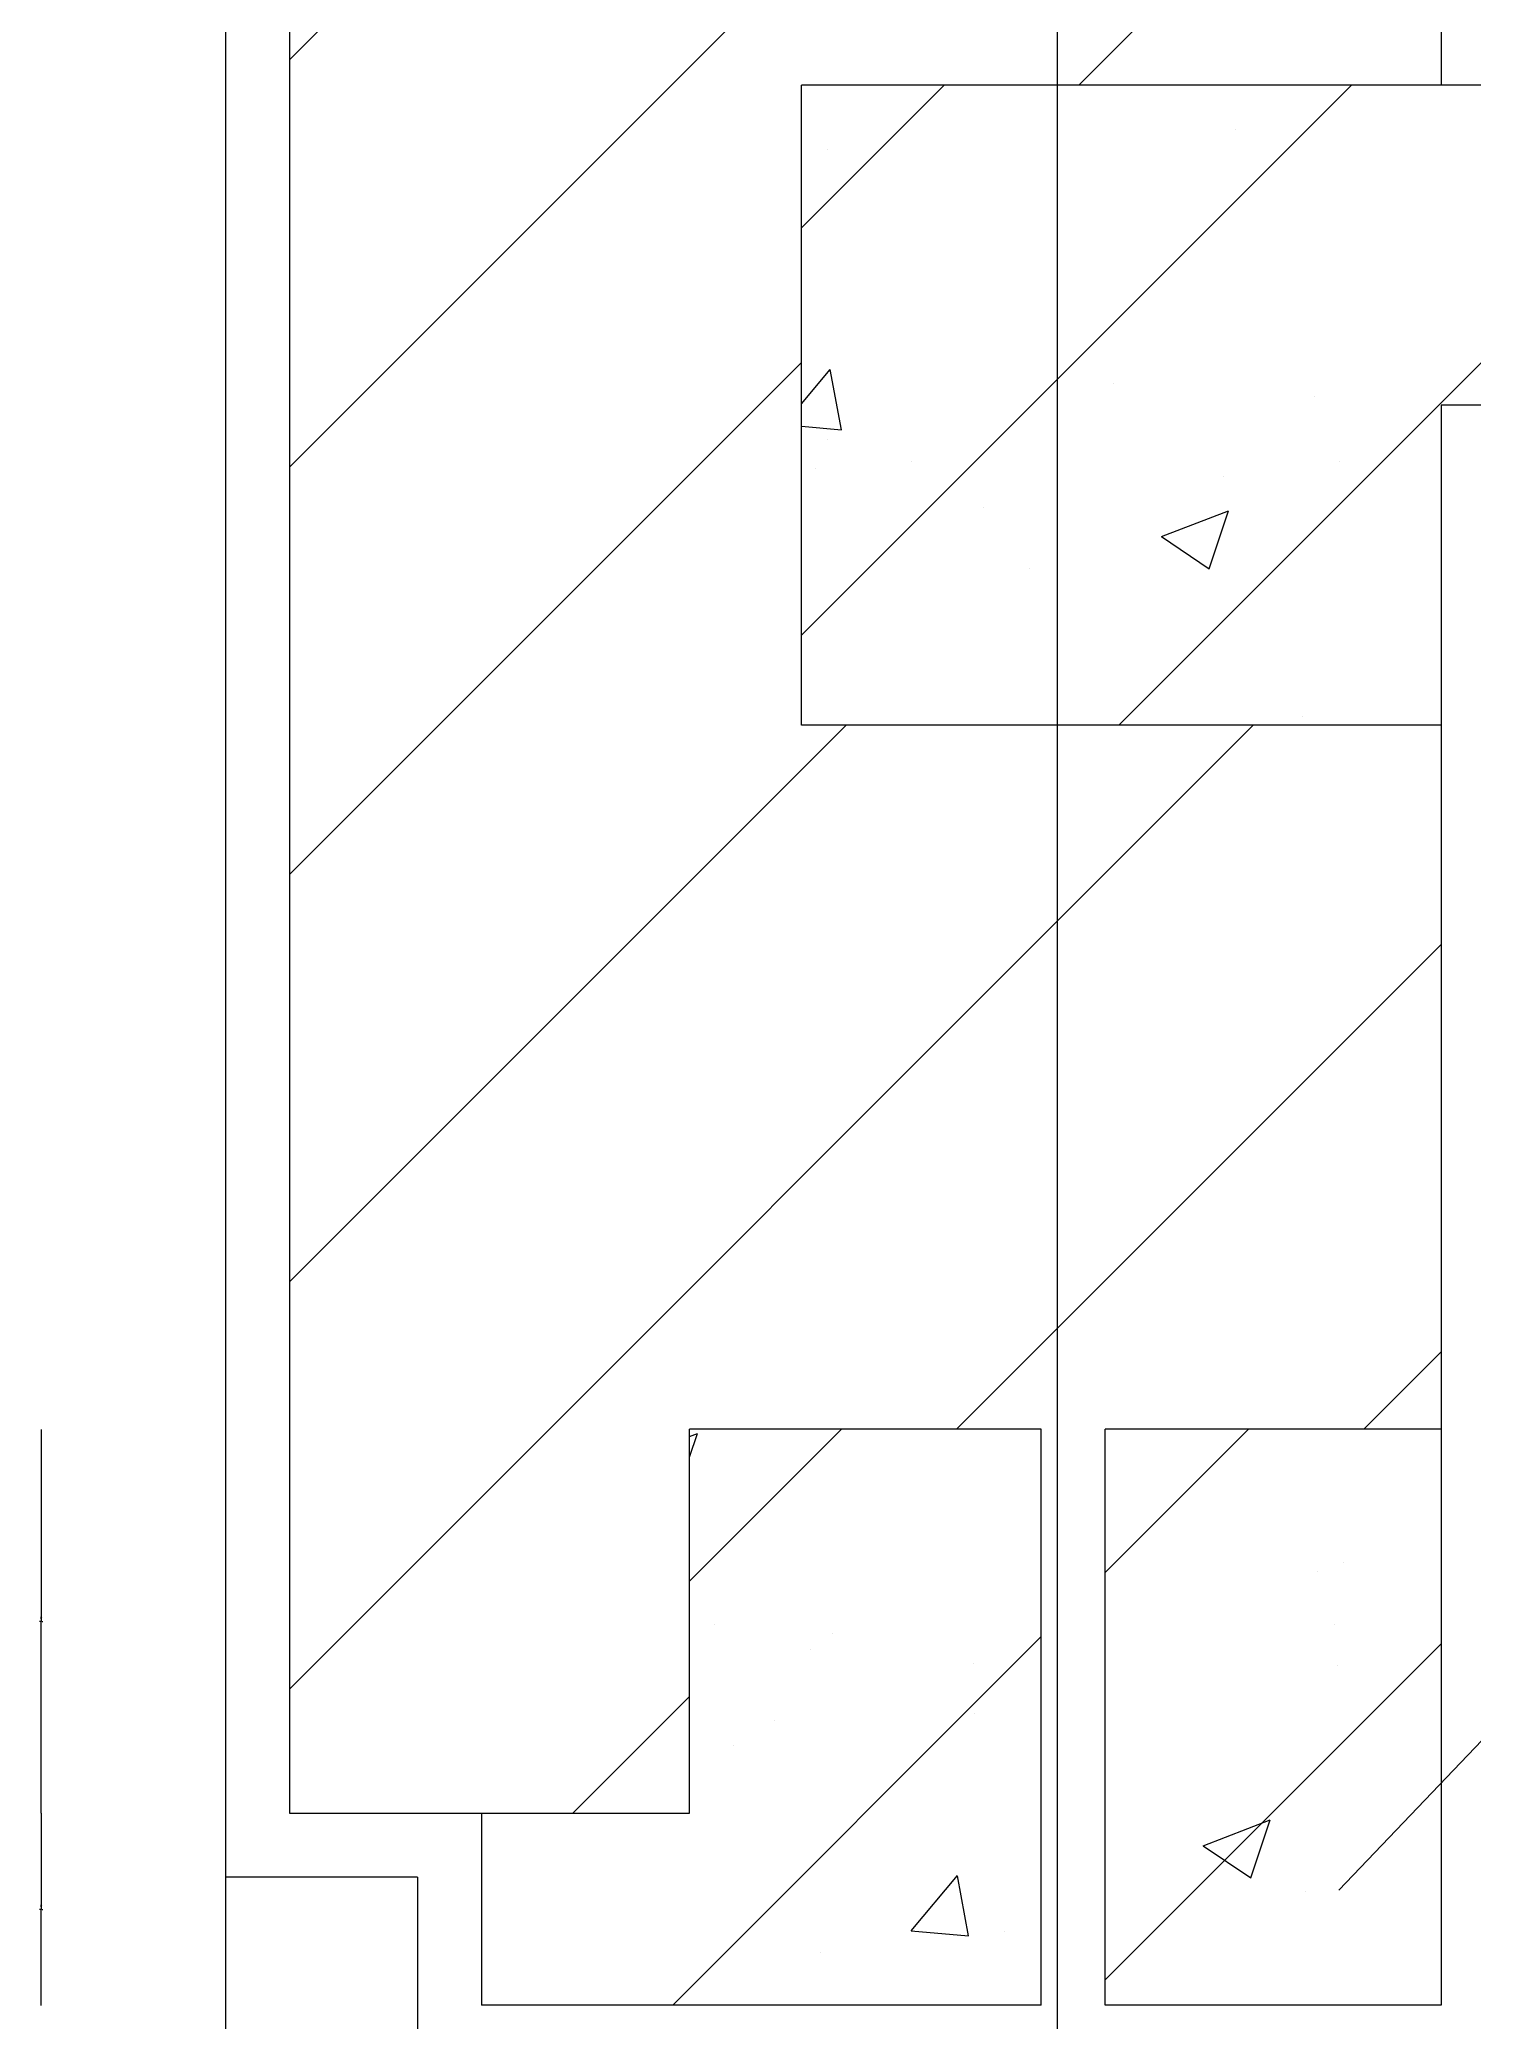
# Model space of a CAD drawing. Header units: metres. Extents: x 9633 to 11738, y -1106 to 2691.
# Drawn here: x 10001 to 10449, y 1453 to 2072 of the extents above; entities that cross this region are included whole.
import ezdxf

# ---------------------------------------------------------------- set-up
doc = ezdxf.new("R2010")
doc.units = ezdxf.units.M
for name, color, linetype in [('ZZ-1', 255, 'Continuous'), ('ZZ-3', 3, 'Continuous'), ('ZZ-5', 6, 'Continuous'), ('ZZ-7', 7, 'Continuous'), ('ZZ-8', 1, 'Continuous')]:
    doc.layers.add(name, color=color, linetype=linetype)
doc.dimstyles.get("Standard").update_dxf_attribs({"dimtxt": 2.5, "dimasz": 2.5, "dimexe": 1.25, "dimexo": 0.625, "dimtad": 1, "dimcen": 2.5, "dimazin": 3, "dimtfac": 1, "dimtmove": 0, "dimatfit": 3})

# ---------------------------------------------------------------- blocks, each defined once
blk = doc.blocks.new('X4')
for p, q in [((5035.17, 4548.49), (5035.17, 4548.49)), ((4907.59, 4542.28), (4907.59, 4542.28)), ((4899.48, 4462.65), (4908.51, 4473.41)), ((4911.98, 4454.6), (4908.51, 4473.41)), ((4997.17, 4468.9), (4997.17, 4468.9)), ((5059.76, 4464.9), (5059.76, 4464.9)), ((4899.48, 4455.7), (4911.98, 4454.61)), ((4907.62, 4451.54), (4907.62, 4451.54)), ((4903.94, 4442.41), (4903.94, 4442.41)), ((5031.35, 4440.06), (5031.35, 4440.06)), ((5067.77, 4444.77), (5067.77, 4444.77)), ((4956.25, 4430.17), (4956.25, 4430.17)), ((5012, 4421.23), (5033, 4429.3)), ((5026.92, 4411.17), (5033.01, 4429.29)), ((5012, 4421.23), (5026.92, 4411.17)), ((4970.88, 4411.24), (4970.88, 4411.24)), ((5056.11, 4365.04), (5056.11, 4365.04))]:
    blk.add_line(p, q)
blk = doc.blocks.new('X3')
for p, q in [((4899.48, 4390.37), (5071.39, 4562.27)), ((4899.48, 4517.65), (4944.11, 4562.27)), ((4998.67, 4362.27), (5198.67, 4562.27)), ((4933.97, 4444.77), (4933.97, 4444.77))]:
    blk.add_line(p, q)
blk = doc.blocks.new('X6')
for p, q in [((8006.7, 4697.44), (8266.58, 4957.32)), ((8006.7, 4824.72), (8139.3, 4957.32)), ((8006.7, 4951.99), (8012.02, 4957.32)), ((8006.7, 4570.16), (8366.7, 4930.16)), ((8006.7, 4442.88), (8366.7, 4802.88)), ((8253.37, 4562.27), (8366.7, 4675.6)), ((8006.7, 4315.6), (8166.7, 4475.6)), ((8006.7, 4188.32), (8180.65, 4362.27)), ((8006.7, 4061.04), (8307.93, 4362.27)), ((8215.21, 4142.27), (8366.7, 4293.76)), ((8342.49, 4142.27), (8366.7, 4166.48)), ((8095.21, 4022.27), (8131.7, 4058.76))]:
    blk.add_line(p, q)
blk = doc.blocks.new('X0')
for p, q in [((10204.16, 4094.76), (10251.68, 4142.27)), ((10334.16, 4097.48), (10378.96, 4142.27)), ((10408.58, 4100.59), (10408.58, 4100.59)), ((10211.96, 4081.21), (10211.96, 4081.21)), ((10198.96, 3962.27), (10314.16, 4077.48)), ((10334.16, 3970.2), (10439.16, 4075.2)), ((10242.05, 4073.31), (10242.05, 4073.31))]:
    blk.add_line(p, q)
blk = doc.blocks.new('X1')
for p, q in [((10204.16, 4140.02), (10206.67, 4140.98)), ((10204.16, 4133.5), (10206.67, 4140.97)), ((10400.37, 4097.72), (10400.37, 4097.72)), ((10405.76, 4081.21), (10405.76, 4081.21)), ((10248.83, 4078.52), (10248.83, 4078.52)), ((10292.93, 4068.99), (10292.93, 4068.99)), ((10406.75, 4068.41), (10406.75, 4068.41)), ((10230.8, 4051.18), (10230.8, 4051.18)), ((10293.13, 4053.45), (10293.13, 4053.45)), ((10218.03, 4043.56), (10218.03, 4043.56)), ((10364.74, 4012.13), (10385.74, 4020.2)), ((10379.66, 4002.06), (10385.74, 4020.19)), ((10364.74, 4012.13), (10379.66, 4002.07)), ((10273.5, 3985.53), (10287.96, 4002.77)), ((10291.43, 3983.96), (10287.97, 4002.76)), ((10396.72, 3997.85), (10396.72, 3997.85)), ((10273.5, 3985.53), (10291.43, 3983.97)), ((10302.69, 3985.31), (10302.69, 3985.31)), ((10245.19, 3978.65), (10245.19, 3978.65))]:
    blk.add_line(p, q)
blk = doc.blocks.new('*D2')
for p, q in [((10001.53, 1637.82), (10001.53, 1577.85)), ((10001.28, 1577.85), (10001.03, 1577.85)), ((10001.53, 1517.88), (10001.53, 1577.85)), ((10001.53, 1577.85), (10001.53, 1577.85)), ((10001.78, 1577.85), (10002.03, 1577.85))]:
    blk.add_line(p, q)
at = {"layer": 'Defpoints'}
for p in [(10001.53, 1637.82), (10001.53, 1577.85), (10001.53, 1517.88)]:
    blk.add_point(p, dxfattribs=at)
at = {"layer": 'ZZ-3', "insert": (10001.53, 1578.975), "char_height": 1, "attachment_point": 5}
blk.add_mtext('0', dxfattribs=at)
blk = doc.blocks.new('*D3')
for p, q in [((10001.53, 1517.88), (10001.53, 1487.85)), ((10001.28, 1487.85), (10001.03, 1487.85)), ((10001.53, 1457.82), (10001.53, 1487.85)), ((10001.53, 1487.85), (10001.53, 1487.85)), ((10001.78, 1487.85), (10002.03, 1487.85))]:
    blk.add_line(p, q)
at = {"layer": 'Defpoints'}
for p in [(10001.53, 1517.88), (10001.53, 1487.85), (10001.53, 1457.82)]:
    blk.add_point(p, dxfattribs=at)
at = {"layer": 'ZZ-3', "insert": (10001.53, 1488.975), "char_height": 1, "attachment_point": 5}
blk.add_mtext('0', dxfattribs=at)

msp = doc.modelspace()

# ---------------------------------------------------------------- linework, layer by layer
at = {"layer": 'ZZ-1'}
for p, q in [((10079.16, 2456.71), (10079.16, 1517.88)), ((10439.16, 2456.71), (10439.16, 2057.88)), ((10239.16, 1857.88), (10239.16, 2057.88)), ((11275.81, 2057.88), (10239.16, 2057.88)), ((11275.81, 1957.88), (10439.16, 1957.88)), ((10439.16, 1957.88), (10439.16, 1457.88)), ((10439.16, 1857.88), (10239.16, 1857.88)), ((10204.16, 1517.88), (10204.16, 1637.88)), ((10314.16, 1637.88), (10204.16, 1637.88)), ((10314.16, 1457.88), (10314.16, 1637.88)), ((10334.16, 1457.88), (10334.16, 1637.88)), ((10439.16, 1637.88), (10334.16, 1637.88)), ((10079.16, 1517.88), (10204.16, 1517.88)), ((10139.16, 1517.88), (10139.16, 1457.88)), ((10314.16, 1457.88), (10139.16, 1457.88)), ((10439.16, 1457.88), (10334.16, 1457.88))]:
    msp.add_line(p, q, dxfattribs=at)
at = {"layer": 'ZZ-3'}
msp.add_lwpolyline([(10407.14, 1493.85), (10539.38, 1632.15), (11031.71, 1632.15)], dxfattribs=at)
at = {"layer": 'ZZ-5'}
for p, q in [((10059.16, 2467.97), (10059.16, 929)), ((10119.16, 1497.88), (10059.16, 1497.88)), ((10119.16, 1497.88), (10119.16, 1437.88))]:
    msp.add_line(p, q, dxfattribs=at)
at = {"layer": 'ZZ-8'}
msp.add_line((10319.16, 2508.77), (10319.16, -429.3), dxfattribs=at)

# ---------------------------------------------------------------- block references
at = {"layer": 'ZZ-7'}
for name, p in [('X6', (2072.47, -2504.39)), ('X3', (5339.68, -2504.39)), ('X4', (5339.68, -2504.39)), ('X0', (0, -2504.39)), ('X1', (0, -2504.39))]:
    msp.add_blockref(name, p, dxfattribs=at)

# ---------------------------------------------------------------- dimensions: what is measured, and where the dimension line sits
at = {"layer": 'ZZ-3'}
for base, p1, p2, picture, middle in [((10001.53, 1577.85), (10001.53, 1637.82), (10001.53, 1517.88), '*D2', (10001.53, 1578.975)), ((10001.53, 1487.85), (10001.53, 1517.88), (10001.53, 1457.82), '*D3', (10001.53, 1488.975))]:
    dim = msp.add_linear_dim(base=base, p1=p1, p2=p2, dimstyle='Standard', dxfattribs=at)
    dim.commit()
    dim.dimension.update_dxf_attribs({"geometry": picture, "text_midpoint": middle})

doc.saveas('drawing.dxf')
